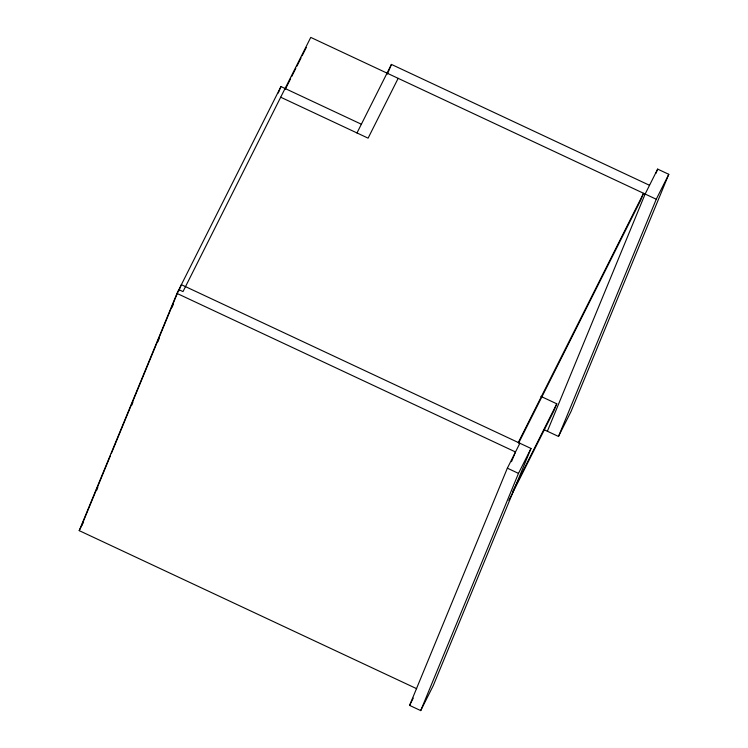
<?xml version="1.0" encoding="UTF-8"?>
<svg xmlns="http://www.w3.org/2000/svg" width="748" height="748" viewBox="0 0 748 748"><rect width="100%" height="100%" fill="white"/><g stroke="black" fill="none" stroke-linecap="round" stroke-linejoin="round"><path stroke-width="1.12" d="M416.664 688.693L79.213 530.631L176.986 293.412L280.949 86.553L361.359 124.224M81.532 525.816L110.424 455.728M111.312 453.569L178.866 289.672L182.998 291.608L310.757 37.4L656.258 199.239L558.485 436.449L544.189 429.754M96.483 490.632L97.82 487.406M131.592 405.453L132.929 402.218M157.819 341.836L159.146 338.601M172.04 307.334L173.368 304.099M178.707 291.159L181.371 284.689L531.005 448.463L433.232 685.673L420.713 710.6L409.586 705.392L507.359 468.173L519.879 443.255M278.284 93.023L280.949 86.553M387.427 74.117L391.428 64.412L649.516 185.298M511.501 461.684L515.503 451.979L176.986 293.412M420.713 710.6L518.486 473.391L531.005 448.463M540.907 396.375L556.774 403.808L553.922 410.727L508.855 500.403M547.368 431.241L645.141 194.022L657.66 169.104L668.787 174.312L571.014 411.531L558.485 436.449M655.884 173.414L657.66 169.104M285.371 89.162L290.607 78.727M291.655 76.642L295.853 68.302M296.9 66.217L301.089 57.877M302.136 55.791L306.334 47.451M79.213 530.631L83.598 521.908M356.983 132.948L391.428 64.412M398.16 78.344L368.1 138.156L280.696 97.212M518.289 442.507L643.551 193.283L640.699 200.202L518.588 443.171M656.258 199.239L668.787 174.312M512.754 491.399L556.774 403.808M409.586 705.392L413.242 698.118M507.359 468.173L518.486 473.391"/></g></svg>
